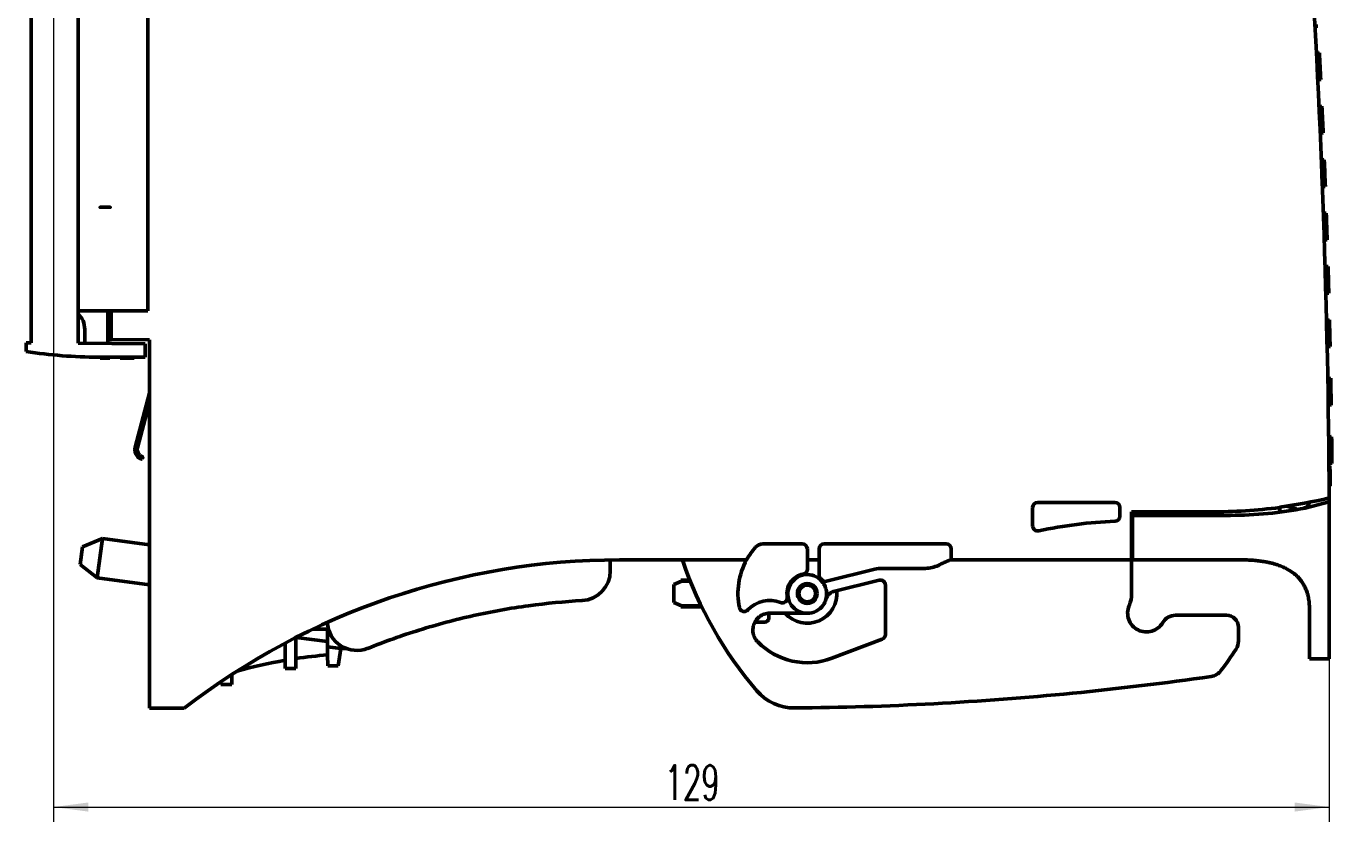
# Model space of a CAD drawing. Header units: millimetres. Extents: x 0 to 594, y 0 to 420.
# Drawn here: x 364.4 to 496.5, y 213.3 to 293.8 of the extents above; entities that cross this region are included whole.
import ezdxf

# ---------------------------------------------------------------- set-up
doc = ezdxf.new("R2010")
doc.units = ezdxf.units.MM
for name, color, linetype in [('1', 7, 'Continuous'), ('106', 7, 'Continuous'), ('66', 7, 'Continuous')]:
    doc.layers.add(name, color=color, linetype=linetype)
doc.styles.add('latin_extended', font='simplex.shx')
doc.dimstyles.get("Standard").update_dxf_attribs({"dimtxt": 0.18, "dimasz": 0.18, "dimexe": 0.18, "dimexo": 0.0625, "dimgap": 0.09, "dimtad": 0, "dimtih": 1, "dimtoh": 1, "dimdec": 4, "dimzin": 0, "dimdsep": 46, "dimtxsty": 'Standard', "dimcen": 0.09, "dimadec": 0, "dimazin": 0, "dimtfac": 1, "dimtdec": 4, "dimtofl": 0, "dimtmove": 0, "dimatfit": 3, "dimfxl": 1, "dimtolj": 1, "dimtzin": 0, "dimarcsym": 0})

# ---------------------------------------------------------------- blocks, each defined once
blk = doc.blocks.new('_U2')
at = {"layer": '106', "color": 7, "lineweight": 13}
for p, q in [((367.225957, 347.575786), (367.225957, 213.333787)), ((496.213164, 229.83418), (496.213164, 213.333787)), ((367.225957, 214.833787), (496.213164, 214.833787))]:
    blk.add_line(p, q, dxfattribs=at)
at = {"layer": '106', "color": 7, "lineweight": 25}
for points in [[(367.225957, 214.833787), (370.725955, 215.29457), (370.725959, 214.373003)], [(496.213164, 214.833787), (492.713166, 214.373003), (492.713162, 215.29457)]]:
    blk.add_solid(points, dxfattribs=at)
at = {"layer": '106', "color": 7, "linetype": 'Continuous', "lineweight": 18, "insert": (429.02585, 215.562339), "char_height": 3.5, "attachment_point": 7, "line_spacing_factor": 0.963855, "style": 'latin_extended'}
blk.add_mtext('\\W0.6152;129', dxfattribs=at)

msp = doc.modelspace()

# ---------------------------------------------------------------- linework, layer by layer
at = {"layer": '1', "color": 7, "linetype": 'Continuous', "lineweight": 50}
for p, q in [((364.94, 261.77), (364.94, 301.53)), ((369.69, 299.09), (369.69, 261.73)), ((376.74, 294.96), (376.74, 265.01)), ((494.77, 293.78), (495.07, 293.8)), ((495.21, 291.1), (494.91, 291.08)), ((495.03, 290.8), (494.93, 290.79)), ((495.04, 290.54), (494.94, 290.53)), ((495.04, 290.47), (494.94, 290.47)), ((495.11, 289.04), (495.01, 289.04)), ((495.13, 288.79), (495.03, 288.78)), ((495.05, 288.38), (495.35, 288.4)), ((495.47, 285.7), (495.17, 285.68)), ((495.29, 285.37), (495.19, 285.36)), ((495.3, 285.12), (495.2, 285.11)), ((495.3, 285.06), (495.2, 285.05)), ((495.33, 284.45), (495.23, 284.45)), ((495.34, 284.32), (495.24, 284.31)), ((495.37, 283.65), (495.27, 283.64)), ((495.37, 283.59), (495.27, 283.59)), ((495.28, 283.33), (495.38, 283.34)), ((495.29, 282.98), (495.59, 283)), ((495.71, 280.3), (495.41, 280.28)), ((495.52, 279.91), (495.42, 279.91)), ((495.57, 278.65), (495.47, 278.64)), ((495.58, 278.44), (495.48, 278.44)), ((495.6, 277.91), (495.5, 277.91)), ((495.51, 277.58), (495.81, 277.59)), ((495.91, 274.89), (495.61, 274.88)), ((495.73, 274.47), (495.63, 274.46)), ((495.76, 273.37), (495.66, 273.36)), ((495.78, 272.77), (495.68, 272.76)), ((495.78, 272.71), (495.69, 272.71)), ((495.69, 272.45), (495.79, 272.45)), ((495.7, 272.18), (496, 272.19)), ((496.09, 269.49), (495.79, 269.48)), ((495.9, 269.03), (495.8, 269.03)), ((495.86, 266.99), (495.96, 267)), ((495.86, 266.78), (496.16, 266.79)), ((376.74, 265.01), (369.69, 265.01)), ((372.69, 265.01), (372.69, 261.71)), ((373.03, 262.11), (373.03, 265.01)), ((496.23, 264.09), (495.93, 264.08)), ((370.37, 261.73), (370.37, 263.13)), ((496.04, 263.57), (495.94, 263.56)), ((496.05, 263.43), (495.95, 263.42)), ((496.05, 263.39), (495.95, 263.38)), ((364.44, 261.76), (364.94, 261.77)), ((364.44, 260.91), (364.44, 261.76)), ((369.69, 261.73), (376.49, 261.67)), ((372.69, 262.11), (373.03, 262.11)), ((376.93, 262.07), (373.03, 262.11)), ((376.49, 261.67), (376.49, 260.33)), ((376.93, 224.83), (376.93, 262.07)), ((496.09, 261.6), (495.99, 261.59)), ((496.09, 261.56), (495.99, 261.55)), ((376.49, 260.33), (371.74, 260.33)), ((371.92, 260.33), (371.92, 260.22)), ((372.57, 260.22), (372.57, 260.23)), ((372.91, 260.23), (372.91, 260.33)), ((372.95, 260.22), (372.95, 260.33)), ((373.96, 260.23), (373.96, 260.33)), ((374.03, 260.23), (373.96, 260.23)), ((374.03, 260.23), (374.03, 260.33)), ((374.29, 260.23), (374.03, 260.23)), ((374.29, 260.23), (374.29, 260.33)), ((374.43, 260.23), (374.29, 260.23)), ((374.59, 260.23), (374.43, 260.23)), ((375.29, 260.23), (374.59, 260.23)), ((375.36, 260.23), (375.29, 260.23)), ((375.36, 260.23), (375.36, 260.33)), ((495.99, 261.38), (496.29, 261.39)), ((496.36, 258.19), (496.06, 258.18)), ((496.17, 257.61), (496.07, 257.6)), ((496.17, 257.61), (496.07, 257.6)), ((496.17, 257.61), (496.17, 257.61)), ((496.17, 257.61), (496.17, 257.61)), ((375.46, 251.23), (376.93, 256.71)), ((496.18, 256.73), (496.18, 256.73)), ((496.18, 256.73), (496.18, 256.73)), ((496.18, 256.59), (496.19, 256.59)), ((376.93, 255.74), (375.7, 251.17)), ((496.2, 255.6), (496.1, 255.6)), ((496.1, 255.48), (496.4, 255.49)), ((496.45, 252.29), (496.15, 252.28)), ((376.23, 250.25), (376.17, 250.01)), ((496.18, 249.58), (496.48, 249.59)), ((496.28, 249.32), (496.18, 249.31)), ((496.35, 248.75), (496.29, 248.74)), ((496.3, 247.32), (496.2, 247.31)), ((496.2, 247.3), (496.35, 247.31)), ((496.3, 247.31), (496.35, 247.31)), ((474.53, 245.64), (466.73, 245.64)), ((496.2, 245.68), (493.77, 245.07)), ((494.18, 245.6), (494.18, 245.66)), ((466.22, 245.13), (466.22, 243.27)), ((475.04, 244.24), (475.04, 245.13)), ((476.23, 244.68), (476.23, 239.83)), ((476.23, 244.68), (484.23, 244.68)), ((476.31, 244.33), (486.21, 244.33)), ((476.31, 239.83), (476.31, 244.33)), ((491.21, 245.17), (491.21, 245.13)), ((491.21, 245.13), (491.21, 244.65)), ((372.17, 241.98), (370.14, 241.13)), ((372.17, 241.98), (371.64, 238.01)), ((376.93, 241.35), (372.17, 241.98)), ((476.31, 242.58), (476.23, 242.58)), ((370.14, 241.13), (369.9, 239.35)), ((442.93, 241.44), (438.95, 241.44)), ((443.44, 239.83), (443.44, 240.93)), ((444.62, 240.93), (444.62, 239.83)), ((457.48, 241.44), (445.13, 241.44)), ((457.99, 239.88), (457.99, 240.93)), ((369.9, 239.35), (371.64, 238.01)), ((423.51, 239.83), (423.51, 238.71)), ((437.3, 239.83), (424.43, 239.83)), ((444.62, 239.83), (443.44, 239.83)), ((443.44, 239.83), (443.44, 238.89)), ((444.62, 238.29), (444.62, 239.83)), ((476.23, 239.83), (457.88, 239.83)), ((476.23, 236.37), (476.23, 239.83)), ((487.21, 239.83), (476.31, 239.83)), ((371.64, 238.01), (376.93, 237.32)), ((431.56, 237.78), (430.63, 237.78)), ((430.63, 237.78), (430.63, 237.65)), ((431.61, 237.67), (430.63, 237.65)), ((450.26, 238.88), (445.38, 237.67)), ((446.08, 236.62), (450.7, 237.77)), ((455.37, 238.97), (450.99, 238.97)), ((430.63, 237.65), (429.93, 237.34)), ((429.93, 237.34), (429.93, 235.53)), ((451.33, 237.28), (451.33, 232.28)), ((429.93, 235.53), (430.63, 235.21)), ((430.63, 235.21), (432.71, 235.18)), ((430.63, 235.21), (430.63, 235.08)), ((430.63, 235.08), (432.76, 235.08)), ((439.53, 233.93), (439.53, 234.42)), ((439.63, 234.43), (443.43, 234.43)), ((485.83, 234.23), (480.67, 234.23)), ((494.21, 229.83), (494.21, 234.83)), ((393.45, 232.83), (394.92, 232.83)), ((394.92, 231.05), (394.92, 232.83)), ((438.15, 233.53), (439.13, 233.53)), ((487.03, 231.63), (487.03, 233.03)), ((390.63, 231.41), (390.63, 228.83)), ((391.73, 228.83), (391.73, 231.98)), ((391.74, 231.99), (394.92, 231.57)), ((451, 231.82), (445.9, 229.89)), ((394.92, 231.05), (394.92, 230.22)), ((394.92, 231.05), (396.25, 230.87)), ((394.92, 230.22), (394.95, 229.1)), ((396.25, 230.87), (396.01, 229.1)), ((396.25, 230.87), (396.79, 230.87)), ((496.21, 229.83), (494.21, 229.83)), ((390.63, 228.83), (391.73, 228.83)), ((394.95, 229.1), (396.01, 229.1)), ((384.13, 227.51), (384.13, 227.23)), ((384.13, 227.23), (385.23, 227.23)), ((385.23, 227.23), (385.23, 228.23)), ((380.43, 224.83), (376.93, 224.83))]:
    msp.add_line(p, q, dxfattribs=at)
at = {"layer": '1', "color": 7, "linetype": 'Continuous', "lineweight": 25}
for p, q in [((374.43, 260.23), (374.43, 260.33)), ((374.59, 260.23), (374.59, 260.33)), ((375.29, 260.23), (375.29, 260.33))]:
    msp.add_line(p, q, dxfattribs=at)
at = {"layer": '1', "color": 7, "linetype": 'Continuous', "lineweight": 50}
for radius in [1, 0.844]:
    msp.add_circle((443.43, 236.43), radius, dxfattribs=at)
for centre, radius, start, end in [((-503.77, 239.83), 1000, 0.35881, 6.87367), ((-503.77, 239.83), 1000.3, 2.78278, 2.93772), ((-503.77, 239.84), 1000.1, 2.80534, 2.81996), ((-503.77, 239.83), 1000.3, 2.47306, 2.62795), ((-503.77, 239.83), 1000.3, 2.16342, 2.31826), ((-503.78, 239.85), 1000, 2.21165, 2.22341), ((-503.77, 239.84), 1000.1, 2.21212, 2.22388), ((-503.78, 239.85), 1000, 2.18128, 2.21165), ((-503.77, 239.84), 1000.1, 2.18175, 2.21212), ((-503.77, 239.83), 1000.3, 1.85383, 2.00864), ((-503.77, 239.84), 1000.1, 1.92125, 1.9842), ((-503.77, 239.83), 1000.3, 1.5443, 1.69907), ((368.17, 263.13), 2.2, 0, 46.1175), ((-503.77, 239.83), 1000.3, 1.23482, 1.38956), ((-503.77, 239.84), 1000.1, 1.35144, 1.35955), ((-503.77, 239.84), 1000.1, 1.34921, 1.35144), ((371.74, 306.82), 46.49, 260.9659, 270), ((-503.77, 239.84), 1000.1, 0.90321, 1.0179), ((-503.77, 239.83), 1000.3, 0.89672, 1.05144), ((-503.77, 239.83), 1000.3, 0.55864, 0.71335), ((376.43, 250.98), 1, 165, 220.4669), ((376.43, 250.98), 0.75, 165, 220.4669), ((-503.77, 239.84), 1000.1, 0.42853, 0.54312), ((466.73, 245.13), 0.51, 90, 180), ((474.53, 245.13), 0.51, 0, 90), ((484.73, 294.14), 49.4, 277.5446, 283.4391), ((493.5, 245.73), 0.7, 280.9324, 348.9192), ((484.23, 299.53), 54.85, 270, 277.3172), ((486.21, 283.43), 39.1, 270, 281.1439), ((486.21, 224.74), 21.3, 71.4133, 74.527), ((466.73, 243.27), 0.51, 180, 282.1055), ((476.23, 198.97), 44.79, 92.1507, 102.1055), ((474.53, 244.24), 0.51, 272.1507, 0), ((443.43, 236.43), 7.01, 138.1897, 150.9866), ((438.95, 240.43), 1.01, 90, 138.1897), ((442.93, 240.93), 0.51, 0, 90), ((445.13, 240.93), 0.51, 90, 180), ((457.48, 240.93), 0.51, 0, 90), ((424.43, 167.8), 72.03, 90, 127.6494), ((468.73, 252.58), 40, 198.5873, 220.5164), ((443.43, 236.43), 7.01, 150.9866, 191.7454), ((455.37, 241.98), 3.01, 270, 295.8694), ((476.23, 198.97), 44.79, 114.1805, 115.8694), ((476.23, 198.97), 44.79, 114.0241, 114.1805), ((420.51, 238.71), 3, 273.1574, 0), ((443.37, 236.43), 1.99, 100.1369, 190.1371), ((442.93, 238.89), 0.51, 280.1369, 0), ((445.13, 238.29), 0.51, 180, 227.5767), ((443.43, 236.43), 2.01, 43.3335, 47.5767), ((445.26, 238.16), 0.51, 223.3335, 284), ((450.99, 235.98), 2.99, 90, 104), ((450.83, 237.28), 0.5, 360, 104), ((443.43, 236.43), 3, 221.8139, 5.0733), ((439.63, 232.73), 2.99, 68.6582, 137.2269), ((440.9, 235.99), 0.51, 248.6582, 10.1371), ((443.43, 236.43), 2, 216.2097, 323.7903), ((443.43, 236.43), 2, 339.9808, 344.7586), ((437.06, 235.11), 0.51, 191.7454, 317.2269), ((439.13, 233.93), 0.4, 270, 0), ((485.83, 233.03), 1.2, 0, 90), ((397.89, 233.67), 3, 183.1869, 291.9465), ((443.43, 236.43), 7, 224.2758, 290.723), ((450.83, 232.28), 0.5, 290.723, 0), ((485.53, 231.63), 1.5, 327.0306, 0), ((398.93, 181.38), 49, 94.6906, 98.4496), ((453.23, 252.58), 40, 323.2108, 327.0306), ((398.93, 181.38), 49, 99.7522, 105.5687), ((484.06, 229.53), 1.5, 278.1849, 323.2108), ((442.12, 229.85), 5, 220.5164, 270.4976)]:
    msp.add_arc(centre, radius, start, end, dxfattribs=at)
msp.add_ellipse((-495.53, 240.17), major_axis=(39.32, -995.19), ratio=0.995866, start_param=1.570123, end_param=1.571393, dxfattribs=at)
for points, knots in [([(495.03, 290.8), (495.03, 290.8), (495.03, 290.8), (495.03, 290.79), (495.03, 290.79), (495.03, 290.79), (495.03, 290.78), (495.03, 290.77), (495.03, 290.76), (495.03, 290.75), (495.03, 290.75), (495.03, 290.74), (495.03, 290.74), (495.03, 290.72), (495.03, 290.7), (495.03, 290.67), (495.03, 290.66), (495.03, 290.64), (495.03, 290.63), (495.04, 290.59), (495.04, 290.57), (495.04, 290.54)], [0, 0, 0, 0, 0.055213, 0.055213, 0.141103, 0.141103, 0.312882, 0.312882, 0.398772, 0.398772, 0.441717, 0.441717, 0.484662, 0.484662, 0.656441, 0.656441, 0.742331, 0.742331, 0.828221, 0.828221, 1, 1, 1, 1]), ([(495.04, 290.47), (495.04, 290.49), (495.04, 290.5), (495.04, 290.51), (495.04, 290.52), (495.04, 290.53), (495.04, 290.53), (495.04, 290.54)], [0, 0, 0, 0, 0.5, 0.5, 0.75, 0.75, 1, 1, 1, 1]), ([(495.04, 290.44), (495.04, 290.43), (495.05, 290.43), (495.05, 290.41), (495.05, 290.4), (495.05, 290.37), (495.05, 290.36), (495.05, 290.33), (495.05, 290.32), (495.05, 290.29), (495.05, 290.28), (495.05, 290.25), (495.05, 290.24), (495.06, 290.2), (495.06, 290.18), (495.06, 290.14), (495.06, 290.13), (495.06, 290.1), (495.06, 290.09), (495.06, 290.05), (495.06, 290.03), (495.07, 289.99), (495.07, 289.96), (495.07, 289.92), (495.07, 289.9), (495.07, 289.83), (495.08, 289.79), (495.08, 289.67), (495.09, 289.59), (495.09, 289.47), (495.09, 289.43), (495.1, 289.35), (495.1, 289.31), (495.1, 289.24), (495.11, 289.2), (495.11, 289.12), (495.11, 289.08), (495.11, 289.04)], [0, 0, 0, 0, 0.009125, 0.009125, 0.032169, 0.032169, 0.055212, 0.055212, 0.078256, 0.078256, 0.1013, 0.1013, 0.124343, 0.124343, 0.17043, 0.17043, 0.193474, 0.193474, 0.216518, 0.216518, 0.262605, 0.262605, 0.308692, 0.308692, 0.354779, 0.354779, 0.446954, 0.446954, 0.631302, 0.631302, 0.723477, 0.723477, 0.815651, 0.815651, 0.907826, 0.907826, 1, 1, 1, 1]), ([(495.3, 285.12), (495.3, 285.14), (495.3, 285.17), (495.3, 285.2), (495.29, 285.23), (495.29, 285.23), (495.29, 285.25), (495.29, 285.26), (495.29, 285.27), (495.29, 285.29), (495.29, 285.3), (495.29, 285.31), (495.29, 285.32), (495.29, 285.32), (495.29, 285.33), (495.29, 285.34), (495.29, 285.35), (495.29, 285.35), (495.29, 285.36), (495.29, 285.36), (495.29, 285.36), (495.29, 285.37), (495.29, 285.37), (495.29, 285.37)], [0, 0, 0, 0, 0.112629, 0.225259, 0.225259, 0.281573, 0.281573, 0.337888, 0.337888, 0.450517, 0.450517, 0.506832, 0.506832, 0.563146, 0.563146, 0.675776, 0.675776, 0.73209, 0.73209, 0.788405, 0.788405, 0.901034, 1, 1, 1, 1]), ([(495.33, 284.45), (495.33, 284.46), (495.33, 284.47), (495.33, 284.49), (495.33, 284.5), (495.33, 284.52), (495.33, 284.53), (495.33, 284.55), (495.33, 284.56), (495.32, 284.57), (495.32, 284.58), (495.32, 284.59), (495.32, 284.59), (495.32, 284.61), (495.32, 284.63), (495.32, 284.65), (495.32, 284.65), (495.32, 284.67), (495.32, 284.68), (495.32, 284.7), (495.32, 284.71), (495.32, 284.75), (495.32, 284.76), (495.31, 284.8), (495.31, 284.81), (495.31, 284.86), (495.31, 284.9), (495.31, 284.94), (495.31, 284.96), (495.31, 284.98), (495.31, 284.99), (495.3, 285.01), (495.3, 285.02), (495.3, 285.04), (495.3, 285.05), (495.3, 285.08), (495.3, 285.1), (495.3, 285.12), (495.3, 285.14), (495.3, 285.15), (495.3, 285.16), (495.3, 285.17), (495.3, 285.17), (495.3, 285.19), (495.3, 285.2), (495.3, 285.21), (495.3, 285.21), (495.3, 285.22), (495.29, 285.22), (495.29, 285.23), (495.29, 285.23), (495.29, 285.23), (495.29, 285.23), (495.29, 285.23), (495.29, 285.23), (495.3, 285.22), (495.3, 285.22), (495.3, 285.21), (495.3, 285.21), (495.3, 285.2), (495.3, 285.2), (495.3, 285.19), (495.3, 285.19), (495.3, 285.18), (495.3, 285.17), (495.3, 285.16), (495.3, 285.15), (495.3, 285.12), (495.3, 285.11), (495.3, 285.09), (495.3, 285.07), (495.3, 285.06)], [0, 0, 0, 0, 0.062581, 0.062581, 0.125163, 0.125163, 0.156454, 0.156454, 0.187744, 0.187744, 0.20339, 0.20339, 0.219035, 0.219035, 0.250326, 0.250326, 0.265971, 0.265971, 0.281617, 0.281617, 0.312907, 0.312907, 0.344198, 0.344198, 0.375489, 0.375489, 0.43807, 0.43807, 0.469361, 0.469361, 0.485006, 0.485006, 0.500652, 0.500652, 0.531942, 0.531942, 0.563233, 0.563233, 0.594524, 0.594524, 0.610169, 0.610169, 0.625815, 0.625815, 0.657105, 0.657105, 0.688396, 0.688396, 0.719687, 0.719687, 0.750978, 0.750978, 0.782268, 0.782268, 0.813559, 0.813559, 0.84485, 0.84485, 0.860495, 0.860495, 0.87614, 0.87614, 0.891786, 0.891786, 0.907431, 0.907431, 0.938722, 0.938722, 0.970013, 0.970013, 1, 1, 1, 1]), ([(495.3, 285.12), (495.3, 285.11), (495.3, 285.1), (495.3, 285.08), (495.3, 285.08), (495.3, 285.07), (495.3, 285.06), (495.3, 285.06)], [0, 0, 0, 0, 0.5, 0.5, 0.75, 0.75, 1, 1, 1, 1]), ([(495.33, 284.45), (495.33, 284.44), (495.33, 284.43), (495.33, 284.41), (495.33, 284.4), (495.33, 284.36), (495.33, 284.34), (495.34, 284.32)], [0, 0, 0, 0, 0.250449, 0.250449, 0.500899, 0.500899, 1, 1, 1, 1]), ([(495.37, 283.65), (495.36, 283.65), (495.36, 283.66), (495.36, 283.68), (495.36, 283.7), (495.36, 283.75), (495.36, 283.78), (495.36, 283.83), (495.36, 283.85), (495.35, 283.89), (495.35, 283.9), (495.35, 283.94), (495.35, 283.95), (495.35, 283.98), (495.35, 283.99), (495.35, 284.01), (495.35, 284.02), (495.35, 284.04), (495.35, 284.06), (495.35, 284.08), (495.35, 284.09), (495.35, 284.11), (495.34, 284.11), (495.34, 284.14), (495.34, 284.15), (495.34, 284.18), (495.34, 284.19), (495.34, 284.21), (495.34, 284.22), (495.34, 284.24), (495.34, 284.25), (495.34, 284.26), (495.34, 284.27), (495.34, 284.28), (495.34, 284.29), (495.34, 284.3), (495.34, 284.31), (495.34, 284.32)], [0, 0, 0, 0, 0.025229, 0.025229, 0.082569, 0.082569, 0.197248, 0.197248, 0.254587, 0.254587, 0.311927, 0.311927, 0.369266, 0.369266, 0.397936, 0.397936, 0.426606, 0.426606, 0.483945, 0.483945, 0.512615, 0.512615, 0.541284, 0.541284, 0.598624, 0.598624, 0.655963, 0.655963, 0.713303, 0.713303, 0.770642, 0.770642, 0.827982, 0.827982, 0.885321, 0.885321, 1, 1, 1, 1]), ([(495.37, 283.65), (495.37, 283.64), (495.37, 283.63), (495.37, 283.62), (495.37, 283.61), (495.37, 283.6), (495.37, 283.6), (495.37, 283.59)], [0, 0, 0, 0, 0.5, 0.5, 0.75, 0.75, 1, 1, 1, 1]), ([(495.38, 283.34), (495.38, 283.34), (495.38, 283.34), (495.38, 283.34), (495.38, 283.34), (495.38, 283.34), (495.38, 283.35), (495.38, 283.35), (495.38, 283.35), (495.38, 283.36), (495.38, 283.37), (495.38, 283.38), (495.38, 283.38), (495.38, 283.39), (495.38, 283.4), (495.38, 283.41), (495.38, 283.42), (495.37, 283.44), (495.37, 283.45), (495.37, 283.47), (495.37, 283.47), (495.37, 283.5), (495.37, 283.52), (495.37, 283.55), (495.37, 283.57), (495.37, 283.59)], [0, 0, 0, 0, 0.030555, 0.030555, 0.151736, 0.151736, 0.212326, 0.212326, 0.272916, 0.272916, 0.394097, 0.394097, 0.454687, 0.454687, 0.515278, 0.515278, 0.636458, 0.636458, 0.697048, 0.697048, 0.757639, 0.757639, 0.878819, 0.878819, 1, 1, 1, 1]), ([(495.76, 273.37), (495.76, 273.34), (495.77, 273.3), (495.77, 273.24), (495.77, 273.22), (495.77, 273.18), (495.77, 273.15), (495.77, 273.08), (495.77, 273.04), (495.78, 272.97), (495.78, 272.95), (495.78, 272.91), (495.78, 272.9), (495.78, 272.88), (495.78, 272.87), (495.78, 272.84), (495.78, 272.81), (495.78, 272.78), (495.78, 272.77), (495.78, 272.75), (495.78, 272.74), (495.78, 272.72), (495.79, 272.7), (495.79, 272.67), (495.79, 272.67), (495.79, 272.65), (495.79, 272.64), (495.79, 272.63), (495.79, 272.63), (495.79, 272.62), (495.79, 272.61), (495.79, 272.6), (495.79, 272.6), (495.79, 272.6), (495.79, 272.6), (495.79, 272.59), (495.79, 272.59), (495.79, 272.6), (495.79, 272.6), (495.79, 272.61), (495.79, 272.61), (495.79, 272.62), (495.79, 272.62), (495.79, 272.63), (495.79, 272.65), (495.79, 272.67), (495.79, 272.68), (495.79, 272.69), (495.78, 272.71), (495.78, 272.73), (495.78, 272.75), (495.78, 272.76), (495.78, 272.77)], [0, 0, 0, 0, 0.07806, 0.07806, 0.129315, 0.129315, 0.180569, 0.180569, 0.283078, 0.283078, 0.334332, 0.334332, 0.359959, 0.359959, 0.385587, 0.385587, 0.436841, 0.436841, 0.462468, 0.462468, 0.488095, 0.488095, 0.53935, 0.53935, 0.564977, 0.564977, 0.590604, 0.590604, 0.616231, 0.616231, 0.641859, 0.641859, 0.693113, 0.693113, 0.71874, 0.71874, 0.744367, 0.744367, 0.795622, 0.795622, 0.821249, 0.821249, 0.846876, 0.846876, 0.89813, 0.89813, 0.923758, 0.923758, 0.949385, 0.975012, 0.975012, 1, 1, 1, 1]), ([(495.78, 272.71), (495.78, 272.72), (495.78, 272.73), (495.78, 272.75), (495.78, 272.75), (495.78, 272.76), (495.78, 272.76), (495.78, 272.77)], [0, 0, 0, 0, 0.5, 0.5, 0.75, 0.75, 1, 1, 1, 1]), ([(495.78, 272.71), (495.79, 272.68), (495.79, 272.66), (495.79, 272.62), (495.79, 272.61), (495.79, 272.59), (495.79, 272.58), (495.79, 272.56), (495.79, 272.55), (495.79, 272.53), (495.79, 272.52), (495.79, 272.51), (495.79, 272.5), (495.79, 272.49), (495.79, 272.49), (495.79, 272.48), (495.79, 272.47), (495.79, 272.47), (495.79, 272.46), (495.79, 272.46), (495.79, 272.46), (495.79, 272.46), (495.79, 272.46), (495.79, 272.45), (495.79, 272.45), (495.79, 272.45), (495.79, 272.45), (495.79, 272.45)], [0, 0, 0, 0, 0.158003, 0.158003, 0.237004, 0.237004, 0.316006, 0.316006, 0.395007, 0.395007, 0.474009, 0.474009, 0.55301, 0.55301, 0.632012, 0.632012, 0.711013, 0.711013, 0.790015, 0.790015, 0.869016, 0.869016, 0.908517, 0.908517, 0.948018, 0.948018, 1, 1, 1, 1]), ([(495.9, 269.03), (495.9, 269.03), (495.9, 269.03), (495.9, 269.03), (495.9, 269.03), (495.9, 269.02), (495.9, 269.02), (495.9, 269.01), (495.9, 269), (495.9, 268.98), (495.9, 268.97), (495.9, 268.96), (495.9, 268.95), (495.9, 268.92), (495.9, 268.9), (495.9, 268.87), (495.9, 268.86), (495.9, 268.83), (495.91, 268.82), (495.91, 268.78), (495.91, 268.76), (495.91, 268.7), (495.91, 268.68), (495.91, 268.62), (495.91, 268.59), (495.91, 268.53), (495.91, 268.51), (495.92, 268.42), (495.92, 268.36), (495.92, 268.25), (495.92, 268.19), (495.93, 268.02), (495.93, 267.9), (495.94, 267.76), (495.94, 267.73), (495.94, 267.67), (495.94, 267.65), (495.94, 267.56), (495.94, 267.5), (495.94, 267.43), (495.94, 267.42), (495.95, 267.39), (495.95, 267.38), (495.95, 267.34), (495.95, 267.31), (495.95, 267.27), (495.95, 267.26), (495.95, 267.23), (495.95, 267.22), (495.95, 267.18), (495.95, 267.16), (495.95, 267.13), (495.95, 267.12), (495.95, 267.1), (495.95, 267.09), (495.95, 267.07), (495.95, 267.05), (495.96, 267.04), (495.96, 267.03), (495.96, 267.02), (495.96, 267.02), (495.96, 267.01), (495.96, 267), (495.96, 267), (495.96, 267), (495.96, 267), (495.96, 267), (495.96, 267)], [0, 0, 0, 0, 0.019495, 0.019495, 0.036071, 0.036071, 0.052647, 0.052647, 0.085798, 0.085798, 0.102374, 0.102374, 0.11895, 0.11895, 0.152102, 0.152102, 0.168678, 0.168678, 0.185254, 0.185254, 0.218406, 0.218406, 0.251558, 0.251558, 0.284709, 0.284709, 0.317861, 0.317861, 0.384165, 0.384165, 0.450469, 0.450469, 0.583076, 0.583076, 0.616228, 0.616228, 0.64938, 0.64938, 0.715683, 0.715683, 0.732259, 0.732259, 0.748835, 0.748835, 0.781987, 0.781987, 0.798563, 0.798563, 0.815139, 0.815139, 0.848291, 0.848291, 0.864867, 0.864867, 0.881443, 0.881443, 0.914595, 0.914595, 0.93117, 0.93117, 0.947746, 0.947746, 0.980898, 0.980898, 0.997474, 0.997474, 1, 1, 1, 1]), ([(495.92, 268.29), (495.92, 268.29), (495.92, 268.29), (495.92, 268.29), (495.92, 268.28), (495.92, 268.27), (495.92, 268.27), (495.92, 268.26), (495.92, 268.26), (495.92, 268.24), (495.92, 268.22), (495.92, 268.2), (495.92, 268.19), (495.92, 268.17), (495.92, 268.16), (495.92, 268.13), (495.93, 268.11), (495.93, 268.06), (495.93, 268.04), (495.93, 268.01)], [0, 0, 0, 0, 0.058384, 0.058384, 0.21532, 0.21532, 0.293788, 0.293788, 0.372256, 0.372256, 0.529192, 0.529192, 0.60766, 0.60766, 0.686128, 0.686128, 0.843064, 0.843064, 1, 1, 1, 1]), ([(496.09, 261.6), (496.09, 261.75), (496.08, 261.9), (496.08, 262.12), (496.08, 262.2), (496.07, 262.35), (496.07, 262.42), (496.07, 262.53), (496.07, 262.57), (496.07, 262.64), (496.06, 262.68), (496.06, 262.79), (496.06, 262.87), (496.06, 263.02), (496.05, 263.09), (496.05, 263.2), (496.05, 263.24), (496.05, 263.3), (496.05, 263.31), (496.05, 263.34), (496.05, 263.35), (496.05, 263.37), (496.05, 263.38), (496.05, 263.39)], [0, 0, 0, 0, 0.25, 0.25, 0.375, 0.375, 0.5, 0.5, 0.5625, 0.5625, 0.625, 0.625, 0.75, 0.75, 0.875, 0.875, 0.9375, 0.9375, 0.96875, 0.96875, 0.984375, 0.984375, 1, 1, 1, 1]), ([(496.09, 261.6), (496.09, 261.59), (496.09, 261.59), (496.09, 261.57), (496.09, 261.57), (496.09, 261.56), (496.09, 261.56), (496.09, 261.56)], [0, 0, 0, 0, 0.5, 0.5, 0.75, 0.75, 1, 1, 1, 1]), ([(372.91, 260.23), (372.87, 260.23), (372.81, 260.23), (372.6, 260.23), (372.48, 260.23), (372.22, 260.23), (372.12, 260.23), (371.97, 260.23), (371.92, 260.23), (371.92, 260.23)], [0, 0, 0, 0, 0.244313, 0.244313, 0.509472, 0.509472, 0.731672, 0.731672, 1, 1, 1, 1]), ([(376.17, 250.01), (376.16, 250.01), (376.13, 250.02), (376.08, 250.04), (376.02, 250.06), (375.96, 250.09), (375.89, 250.13), (375.83, 250.17), (375.77, 250.22), (375.72, 250.27), (375.68, 250.31), (375.67, 250.33)], [0, 0, 0, 0, 0.0625, 0.125, 0.25, 0.375, 0.5, 0.625, 0.75, 0.875, 1, 1, 1, 1]), ([(375.86, 250.49), (375.87, 250.48), (375.89, 250.45), (375.91, 250.43), (375.94, 250.4), (375.97, 250.38), (376, 250.36), (376.03, 250.34), (376.07, 250.31), (376.13, 250.29), (376.17, 250.27), (376.2, 250.26), (376.22, 250.26), (376.23, 250.25), (376.23, 250.25), (376.23, 250.25)], [0, 0, 0, 0, 0.125, 0.1875, 0.25, 0.375, 0.4375, 0.5, 0.625, 0.75, 0.875, 0.9375, 0.96875, 0.984375, 1, 1, 1, 1]), ([(496.3, 247.3), (496.3, 247.3), (496.3, 247.3), (496.3, 247.3), (496.3, 247.31), (496.3, 247.31), (496.3, 247.31), (496.3, 247.32)], [0, 0, 0, 0, 0.03899, 0.03899, 0.737652, 0.737652, 1, 1, 1, 1]), ([(496.2, 245.68), (496.2, 244.17), (496.22, 240.92), (496.21, 235.64), (496.21, 231.87), (496.21, 229.83)], [0, 0, 0, 0, 0.285532, 0.615204, 1, 1, 1, 1]), ([(444.82, 237.75), (444.96, 237.61), (445.07, 237.46), (445.26, 237.09), (445.33, 236.88), (445.37, 236.58), (445.38, 236.51), (445.38, 236.43)], [0, 0, 0, 0, 0.390088, 0.390088, 0.846458, 0.846458, 1, 1, 1, 1]), ([(445.38, 236.43), (445.39, 236.24), (445.37, 236.05), (445.26, 235.64), (445.16, 235.44), (445.04, 235.25)], [0, 0, 0, 0, 0.463629, 0.463629, 1, 1, 1, 1]), ([(446.08, 236.62), (445.97, 236.59), (445.86, 236.54), (445.68, 236.42), (445.59, 236.34), (445.46, 236.16), (445.4, 236.06), (445.36, 235.94), (445.36, 235.92), (445.36, 235.91)], [0, 0, 0, 0, 0.318125, 0.318125, 0.636244, 0.636244, 0.954455, 0.954455, 1, 1, 1, 1]), ([(420.68, 235.71), (418.87, 235.61), (415.17, 235.26), (409.66, 234.27), (404.23, 232.82), (400.71, 231.57), (399.01, 230.88)], [0, 0, 0, 0, 0.244152, 0.498495, 0.752867, 1, 1, 1, 1]), ([(441.81, 235.25), (441.7, 235.42), (441.61, 235.6), (441.53, 235.88), (441.51, 235.98), (441.49, 236.08)], [0, 0, 0, 0, 0.66472, 0.66472, 1, 1, 1, 1]), ([(439.63, 234.43), (439.44, 234.43), (439.25, 234.4), (438.89, 234.28), (438.72, 234.18), (438.42, 233.94), (438.29, 233.8), (438.09, 233.48), (438.02, 233.3), (437.93, 232.92), (437.92, 232.73), (437.96, 232.35), (438.02, 232.16), (438.18, 231.83), (438.29, 231.68), (438.41, 231.55)], [0, 0, 0, 0, 0.143625, 0.143625, 0.287247, 0.287247, 0.430934, 0.430934, 0.574808, 0.574808, 0.718944, 0.718944, 0.863331, 0.863331, 1, 1, 1, 1])]:
    msp.add_open_spline(points, degree=3, knots=knots, dxfattribs=at)
for points in [[(496.19, 246.09), (496.19, 245.96), (496.2, 245.82), (496.2, 245.68)], [(494.21, 234.83), (494.21, 234.95), (494.21, 235.17), (494.18, 235.48), (494.15, 235.76), (494.1, 236.03), (494.04, 236.28), (493.98, 236.52), (493.9, 236.74), (493.81, 236.95), (493.72, 237.15), (493.61, 237.34), (493.5, 237.52), (493.37, 237.7), (493.24, 237.87), (493.1, 238.03), (492.94, 238.19), (492.78, 238.34), (492.6, 238.49), (492.4, 238.63), (492.19, 238.77), (491.96, 238.9), (491.71, 239.03), (491.43, 239.15), (491.13, 239.27), (490.8, 239.38), (490.44, 239.48), (490.04, 239.58), (489.59, 239.66), (489.09, 239.73), (488.54, 239.79), (487.92, 239.82), (487.46, 239.83), (487.21, 239.83)], [(441.47, 236.43), (441.5, 237.32), (442.17, 238.13), (443.04, 238.31)], [(443.04, 238.31), (443.61, 238.42), (444.25, 238.27), (444.73, 237.85)], [(444.73, 237.85), (444.76, 237.82), (444.79, 237.79), (444.83, 237.75)], [(441.49, 236.1), (441.47, 236.21), (441.47, 236.32), (441.47, 236.43)], [(475.98, 235.19), (476.16, 235.61), (476.23, 236.02), (476.23, 236.37)], [(479.37, 233.48), (479.13, 233.07), (478.33, 232.43), (476.79, 232.57), (475.76, 233.72), (475.79, 234.75), (475.98, 235.19)], [(480.67, 234.23), (480.15, 234.23), (479.63, 233.94), (479.37, 233.48)], [(442.16, 224.85), (446.85, 224.89), (456.22, 225.18), (470.27, 226.24), (479.61, 227.37), (484.27, 228.04)]]:
    msp.add_open_spline(points, degree=3, dxfattribs=at)
at = {"layer": '66', "color": 7, "linetype": 'Continuous', "lineweight": 50}
for points, knots in [([(372.82, 275.49), (372.91, 275.49), (372.95, 275.49), (372.95, 275.49), (372.78, 275.49), (372.27, 275.49), (372.14, 275.49), (371.97, 275.49), (371.92, 275.49), (371.92, 275.49), (371.98, 275.49), (372.17, 275.49), (372.28, 275.49), (372.61, 275.49), (372.74, 275.49), (372.82, 275.49)], [0, 0, 0, 0, 0.124815, 0.124815, 0.371879, 0.371879, 0.499452, 0.499452, 0.627025, 0.627025, 0.768837, 0.768837, 0.877113, 0.877113, 1, 1, 1, 1]), ([(372.82, 275.49), (372.91, 275.49), (372.95, 275.49), (372.95, 275.49), (372.78, 275.49), (372.27, 275.49), (372.14, 275.49), (371.97, 275.49), (371.92, 275.49), (371.92, 275.49), (371.98, 275.49), (372.17, 275.49), (372.28, 275.49), (372.61, 275.49), (372.74, 275.49), (372.82, 275.49)], [0, 0, 0, 0, 0.124815, 0.124815, 0.371879, 0.371879, 0.499452, 0.499452, 0.627025, 0.627025, 0.768837, 0.768837, 0.877113, 0.877113, 1, 1, 1, 1]), ([(372.08, 275.49), (372.05, 275.49), (372.02, 275.49), (371.99, 275.49), (371.94, 275.49), (371.92, 275.49), (371.92, 275.49), (371.95, 275.49), (372, 275.49), (372.07, 275.49), (372.16, 275.49), (372.36, 275.49), (372.44, 275.49), (372.55, 275.49), (372.57, 275.49), (372.57, 275.49), (372.57, 275.49), (372.55, 275.49), (372.65, 275.49), (372.75, 275.49), (372.84, 275.49), (372.84, 275.49), (372.84, 275.49), (372.84, 275.49), (372.87, 275.49), (372.91, 275.49), (372.94, 275.49), (372.94, 275.49), (372.94, 275.49), (372.94, 275.49), (372.77, 275.49), (372.6, 275.49), (372.43, 275.49), (372.46, 275.49), (372.48, 275.49), (372.48, 275.49), (372.46, 275.49), (372.38, 275.49), (372.33, 275.49), (372.2, 275.49), (372.14, 275.49), (372.09, 275.49), (372.04, 275.49), (372.02, 275.49), (372.02, 275.49), (372.04, 275.49), (372.08, 275.49)], [0, 0, 0, 0, 0.020196, 0.020196, 0.020196, 0.073566, 0.073566, 0.134214, 0.134214, 0.134214, 0.195453, 0.195453, 0.251514, 0.251514, 0.303335, 0.303335, 0.329668, 0.329668, 0.329668, 0.389918, 0.389918, 0.389918, 0.477765, 0.477765, 0.477765, 0.497395, 0.497395, 0.497395, 0.608635, 0.608635, 0.608635, 0.713812, 0.713812, 0.713812, 0.768046, 0.768046, 0.819122, 0.819122, 0.864375, 0.864375, 0.916877, 0.916877, 0.916877, 0.960794, 0.960794, 1, 1, 1, 1]), ([(372.02, 275.49), (371.99, 275.49), (371.96, 275.49), (371.93, 275.49), (371.92, 275.49), (371.92, 275.49), (371.92, 275.49), (371.94, 275.49), (372, 275.49), (372.07, 275.49), (372.27, 275.49), (372.4, 275.49), (372.7, 275.49), (372.82, 275.49), (372.93, 275.49), (372.95, 275.49), (372.95, 275.49), (372.92, 275.49), (372.8, 275.49), (372.72, 275.49), (372.5, 275.49), (372.41, 275.49), (372.32, 275.49), (372.31, 275.49), (372.31, 275.49), (372.34, 275.49), (372.42, 275.49), (372.32, 275.49), (372.23, 275.49), (372.07, 275.49), (372.02, 275.49), (372.02, 275.49), (372.02, 275.49), (372.02, 275.49)], [0, 0, 0, 0, 0.010188, 0.010188, 0.010188, 0.017208, 0.017208, 0.074632, 0.074632, 0.154044, 0.154044, 0.239952, 0.239952, 0.340578, 0.340578, 0.405729, 0.405729, 0.481946, 0.481946, 0.558492, 0.558492, 0.652891, 0.652891, 0.709724, 0.709724, 0.800802, 0.800802, 0.800802, 0.87479, 0.87479, 0.986381, 0.986381, 1, 1, 1, 1]), ([(372.82, 275.49), (372.91, 275.49), (372.95, 275.49), (372.95, 275.49), (372.78, 275.49), (372.27, 275.49), (372.14, 275.49), (371.97, 275.49), (371.92, 275.49), (371.92, 275.49), (371.98, 275.49), (372.17, 275.49), (372.28, 275.49), (372.61, 275.49), (372.74, 275.49), (372.82, 275.49)], [0, 0, 0, 0, 0.124815, 0.124815, 0.371879, 0.371879, 0.499452, 0.499452, 0.627025, 0.627025, 0.768837, 0.768837, 0.877113, 0.877113, 1, 1, 1, 1]), ([(372.86, 275.49), (372.89, 275.49), (372.92, 275.49), (372.95, 275.49), (372.95, 275.49), (372.95, 275.49), (372.95, 275.49), (372.94, 275.49), (372.91, 275.49), (372.87, 275.49), (372.81, 275.49), (372.6, 275.49), (372.48, 275.49), (372.22, 275.49), (372.12, 275.49), (371.97, 275.49), (371.92, 275.49), (371.92, 275.49), (371.95, 275.49), (372.08, 275.49), (372.16, 275.49), (372.38, 275.49), (372.47, 275.49), (372.55, 275.49), (372.57, 275.49), (372.57, 275.49), (372.53, 275.49), (372.45, 275.49), (372.56, 275.49), (372.64, 275.49), (372.81, 275.49), (372.86, 275.49), (372.86, 275.49), (372.86, 275.49), (372.86, 275.49)], [0, 0, 0, 0, 0.010991, 0.010991, 0.010991, 0.018587, 0.018587, 0.105127, 0.105127, 0.105127, 0.18587, 0.18587, 0.273503, 0.273503, 0.346938, 0.346938, 0.435628, 0.435628, 0.506463, 0.506463, 0.57745, 0.57745, 0.665184, 0.665184, 0.717801, 0.717801, 0.802348, 0.802348, 0.802348, 0.876554, 0.876554, 0.987962, 0.987962, 1, 1, 1, 1]), ([(372.82, 275.49), (372.91, 275.49), (372.95, 275.49), (372.95, 275.49), (372.78, 275.49), (372.27, 275.49), (372.14, 275.49), (371.97, 275.49), (371.92, 275.49), (371.92, 275.49), (371.98, 275.49), (372.17, 275.49), (372.28, 275.49), (372.61, 275.49), (372.74, 275.49), (372.82, 275.49)], [0, 0, 0, 0, 0.124815, 0.124815, 0.371879, 0.371879, 0.499452, 0.499452, 0.627025, 0.627025, 0.768837, 0.768837, 0.877113, 0.877113, 1, 1, 1, 1]), ([(372.82, 275.49), (372.91, 275.49), (372.95, 275.49), (372.95, 275.49), (372.78, 275.49), (372.27, 275.49), (372.14, 275.49), (371.97, 275.49), (371.92, 275.49), (371.92, 275.49), (371.98, 275.49), (372.17, 275.49), (372.28, 275.49), (372.61, 275.49), (372.74, 275.49), (372.82, 275.49)], [0, 0, 0, 0, 0.124815, 0.124815, 0.371879, 0.371879, 0.499452, 0.499452, 0.627025, 0.627025, 0.768837, 0.768837, 0.877113, 0.877113, 1, 1, 1, 1]), ([(372.82, 275.49), (372.91, 275.49), (372.95, 275.49), (372.95, 275.49), (372.78, 275.49), (372.27, 275.49), (372.14, 275.49), (371.97, 275.49), (371.92, 275.49), (371.92, 275.49), (371.98, 275.49), (372.17, 275.49), (372.28, 275.49), (372.61, 275.49), (372.74, 275.49), (372.82, 275.49)], [0, 0, 0, 0, 0.124815, 0.124815, 0.371879, 0.371879, 0.499452, 0.499452, 0.627025, 0.627025, 0.768837, 0.768837, 0.877113, 0.877113, 1, 1, 1, 1]), ([(372.07, 275.49), (372.04, 275.49), (372, 275.49), (371.97, 275.49), (371.94, 275.49), (371.92, 275.49), (371.92, 275.49), (371.95, 275.49), (372.05, 275.49), (372.12, 275.49), (372.29, 275.49), (372.35, 275.49), (372.42, 275.49), (372.44, 275.49), (372.45, 275.49), (372.47, 275.49), (372.49, 275.49), (372.54, 275.49), (372.57, 275.49), (372.63, 275.49), (372.66, 275.49), (372.75, 275.49), (372.79, 275.49), (372.84, 275.49), (372.86, 275.49), (372.86, 275.49), (372.84, 275.49), (372.8, 275.49), (372.84, 275.49), (372.87, 275.49), (372.91, 275.49), (372.94, 275.49), (372.95, 275.49), (372.95, 275.49), (372.94, 275.49), (372.91, 275.49), (372.88, 275.49), (372.8, 275.49), (372.75, 275.49), (372.61, 275.49), (372.55, 275.49), (372.51, 275.49), (372.49, 275.49), (372.48, 275.49), (372.45, 275.49), (372.43, 275.49), (372.37, 275.49), (372.34, 275.49), (372.28, 275.49), (372.25, 275.49), (372.14, 275.49), (372.1, 275.49), (372.04, 275.49), (372.02, 275.49), (372.02, 275.49), (372.04, 275.49), (372.07, 275.49)], [0, 0, 0, 0, 0.016409, 0.016409, 0.016409, 0.058225, 0.058225, 0.111721, 0.111721, 0.167922, 0.167922, 0.218101, 0.218101, 0.238646, 0.238646, 0.238646, 0.267196, 0.267196, 0.3048, 0.3048, 0.342404, 0.342404, 0.386356, 0.386356, 0.429009, 0.429009, 0.484244, 0.484244, 0.484244, 0.508937, 0.508937, 0.508937, 0.565074, 0.565074, 0.607508, 0.607508, 0.654788, 0.654788, 0.718615, 0.718615, 0.789618, 0.789618, 0.789618, 0.810403, 0.810403, 0.831095, 0.831095, 0.860135, 0.860135, 0.891325, 0.891325, 0.924863, 0.924863, 0.960516, 0.960516, 1, 1, 1, 1]), ([(371.94, 275.49), (371.94, 275.49), (371.94, 275.49), (371.94, 275.49), (372.24, 275.49), (372.54, 275.49), (372.84, 275.49), (372.87, 275.49), (372.91, 275.49), (372.94, 275.49), (372.94, 275.49), (372.94, 275.49), (372.94, 275.49), (372.91, 275.49), (372.87, 275.49), (372.84, 275.49), (372.84, 275.49), (372.84, 275.49), (372.84, 275.49), (372.54, 275.49), (372.24, 275.49), (371.94, 275.49)], [0, 0, 0, 0, 0.036215, 0.036215, 0.036215, 0.322246, 0.322246, 0.322246, 0.349407, 0.349407, 0.349407, 0.534482, 0.534482, 0.534482, 0.561643, 0.561643, 0.561643, 0.712917, 0.712917, 0.712917, 1, 1, 1, 1]), ([(372.29, 275.49), (372.29, 275.49), (372.29, 275.49), (372.29, 275.49), (372.17, 275.49), (372.05, 275.49), (371.94, 275.49), (371.94, 275.49), (371.94, 275.49), (371.94, 275.49), (372.27, 275.49), (372.6, 275.49), (372.94, 275.49), (372.94, 275.49), (372.94, 275.49), (372.94, 275.49), (372.6, 275.49), (372.27, 275.49), (371.94, 275.49), (371.94, 275.49), (371.94, 275.49), (371.94, 275.49), (372.05, 275.49), (372.17, 275.49), (372.29, 275.49)], [0, 0, 0, 0, 0.102754, 0.102754, 0.102754, 0.205071, 0.205071, 0.205071, 0.239517, 0.239517, 0.239517, 0.532428, 0.532428, 0.532428, 0.572713, 0.572713, 0.572713, 0.865353, 0.865353, 0.865353, 0.897683, 0.897683, 0.897683, 1, 1, 1, 1]), ([(372.29, 275.49), (372.29, 275.49), (372.29, 275.49), (372.29, 275.49), (372.17, 275.49), (372.05, 275.49), (371.94, 275.49), (371.94, 275.49), (371.94, 275.49), (371.94, 275.49), (372.27, 275.49), (372.6, 275.49), (372.94, 275.49), (372.94, 275.49), (372.94, 275.49), (372.94, 275.49), (372.6, 275.49), (372.27, 275.49), (371.94, 275.49), (371.94, 275.49), (371.94, 275.49), (371.94, 275.49), (372.05, 275.49), (372.17, 275.49), (372.29, 275.49)], [0, 0, 0, 0, 0.102754, 0.102754, 0.102754, 0.205071, 0.205071, 0.205071, 0.239517, 0.239517, 0.239517, 0.532428, 0.532428, 0.532428, 0.572713, 0.572713, 0.572713, 0.865353, 0.865353, 0.865353, 0.897683, 0.897683, 0.897683, 1, 1, 1, 1]), ([(372.29, 275.49), (372.29, 275.49), (372.29, 275.49), (372.29, 275.49), (372.17, 275.49), (372.05, 275.49), (371.94, 275.49), (371.94, 275.49), (371.94, 275.49), (371.94, 275.49), (372.27, 275.49), (372.6, 275.49), (372.94, 275.49), (372.94, 275.49), (372.94, 275.49), (372.94, 275.49), (372.6, 275.49), (372.27, 275.49), (371.94, 275.49), (371.94, 275.49), (371.94, 275.49), (371.94, 275.49), (372.05, 275.49), (372.17, 275.49), (372.29, 275.49)], [0, 0, 0, 0, 0.102754, 0.102754, 0.102754, 0.205071, 0.205071, 0.205071, 0.239517, 0.239517, 0.239517, 0.532428, 0.532428, 0.532428, 0.572713, 0.572713, 0.572713, 0.865353, 0.865353, 0.865353, 0.897683, 0.897683, 0.897683, 1, 1, 1, 1]), ([(372.94, 275.49), (372.6, 275.49), (372.27, 275.49), (371.94, 275.49), (371.94, 275.49), (371.94, 275.49), (371.94, 275.49), (371.97, 275.49), (372, 275.49), (372.03, 275.49), (372.03, 275.49), (372.03, 275.49), (372.03, 275.49), (372.15, 275.49), (372.28, 275.49), (372.4, 275.49), (372.4, 275.49), (372.4, 275.49), (372.4, 275.49), (372.43, 275.49), (372.46, 275.49), (372.49, 275.49), (372.49, 275.49), (372.49, 275.49), (372.49, 275.49), (372.61, 275.49), (372.73, 275.49), (372.84, 275.49), (372.84, 275.49), (372.84, 275.49), (372.84, 275.49), (372.87, 275.49), (372.91, 275.49), (372.94, 275.49), (372.94, 275.49), (372.94, 275.49), (372.94, 275.49)], [0, 0, 0, 0, 0.21251, 0.21251, 0.21251, 0.329171, 0.329171, 0.329171, 0.349421, 0.349421, 0.349421, 0.441501, 0.441501, 0.441501, 0.5189, 0.5189, 0.5189, 0.602149, 0.602149, 0.602149, 0.622398, 0.622398, 0.622398, 0.705647, 0.705647, 0.705647, 0.780009, 0.780009, 0.780009, 0.867589, 0.867589, 0.867589, 0.887839, 0.887839, 0.887839, 1, 1, 1, 1]), ([(372.29, 275.49), (372.29, 275.49), (372.29, 275.49), (372.29, 275.49), (372.17, 275.49), (372.05, 275.49), (371.94, 275.49), (371.94, 275.49), (371.94, 275.49), (371.94, 275.49), (372.27, 275.49), (372.6, 275.49), (372.94, 275.49), (372.94, 275.49), (372.94, 275.49), (372.94, 275.49), (372.6, 275.49), (372.27, 275.49), (371.94, 275.49), (371.94, 275.49), (371.94, 275.49), (371.94, 275.49), (372.05, 275.49), (372.17, 275.49), (372.29, 275.49)], [0, 0, 0, 0, 0.102754, 0.102754, 0.102754, 0.205071, 0.205071, 0.205071, 0.239517, 0.239517, 0.239517, 0.532428, 0.532428, 0.532428, 0.572713, 0.572713, 0.572713, 0.865353, 0.865353, 0.865353, 0.897683, 0.897683, 0.897683, 1, 1, 1, 1]), ([(372.72, 275.49), (372.81, 275.49), (372.86, 275.49), (372.86, 275.49), (372.82, 275.49), (372.68, 275.49), (372.58, 275.49), (372.31, 275.49), (372.21, 275.49), (372.06, 275.49), (372.02, 275.49), (372.02, 275.49), (372.06, 275.49), (372.2, 275.49), (372.3, 275.49), (372.57, 275.49), (372.66, 275.49), (372.72, 275.49)], [0, 0, 0, 0, 0.148649, 0.148649, 0.283946, 0.283946, 0.397779, 0.397779, 0.501147, 0.501147, 0.64939, 0.64939, 0.785131, 0.785131, 0.900096, 0.900096, 1, 1, 1, 1]), ([(372.72, 275.49), (372.81, 275.49), (372.86, 275.49), (372.86, 275.49), (372.82, 275.49), (372.68, 275.49), (372.58, 275.49), (372.31, 275.49), (372.21, 275.49), (372.06, 275.49), (372.02, 275.49), (372.02, 275.49), (372.06, 275.49), (372.2, 275.49), (372.3, 275.49), (372.57, 275.49), (372.66, 275.49), (372.72, 275.49)], [0, 0, 0, 0, 0.148649, 0.148649, 0.283946, 0.283946, 0.397779, 0.397779, 0.501147, 0.501147, 0.64939, 0.64939, 0.785131, 0.785131, 0.900096, 0.900096, 1, 1, 1, 1]), ([(372.72, 275.49), (372.81, 275.49), (372.86, 275.49), (372.86, 275.49), (372.82, 275.49), (372.68, 275.49), (372.58, 275.49), (372.31, 275.49), (372.21, 275.49), (372.06, 275.49), (372.02, 275.49), (372.02, 275.49), (372.06, 275.49), (372.2, 275.49), (372.3, 275.49), (372.57, 275.49), (372.66, 275.49), (372.72, 275.49)], [0, 0, 0, 0, 0.148649, 0.148649, 0.283946, 0.283946, 0.397779, 0.397779, 0.501147, 0.501147, 0.64939, 0.64939, 0.785131, 0.785131, 0.900096, 0.900096, 1, 1, 1, 1]), ([(372.41, 275.49), (372.46, 275.49), (372.48, 275.49), (372.48, 275.49), (372.46, 275.49), (372.41, 275.49), (372.37, 275.49), (372.32, 275.49), (372.18, 275.49), (372.12, 275.49), (372.08, 275.49), (372.04, 275.49), (372.02, 275.49), (372.02, 275.49), (372.04, 275.49), (372.12, 275.49), (372.18, 275.49), (372.32, 275.49), (372.37, 275.49), (372.41, 275.49)], [0, 0, 0, 0, 0.125796, 0.125796, 0.249003, 0.249003, 0.249003, 0.378129, 0.378129, 0.509197, 0.509197, 0.509197, 0.63137, 0.63137, 0.755597, 0.755597, 0.879854, 0.879854, 1, 1, 1, 1]), ([(372.72, 275.49), (372.81, 275.49), (372.86, 275.49), (372.86, 275.49), (372.82, 275.49), (372.68, 275.49), (372.58, 275.49), (372.31, 275.49), (372.21, 275.49), (372.06, 275.49), (372.02, 275.49), (372.02, 275.49), (372.06, 275.49), (372.2, 275.49), (372.3, 275.49), (372.57, 275.49), (372.66, 275.49), (372.72, 275.49)], [0, 0, 0, 0, 0.148649, 0.148649, 0.283946, 0.283946, 0.397779, 0.397779, 0.501147, 0.501147, 0.64939, 0.64939, 0.785131, 0.785131, 0.900096, 0.900096, 1, 1, 1, 1]), ([(372.72, 275.49), (372.81, 275.49), (372.86, 275.49), (372.86, 275.49), (372.82, 275.49), (372.68, 275.49), (372.58, 275.49), (372.31, 275.49), (372.21, 275.49), (372.06, 275.49), (372.02, 275.49), (372.02, 275.49), (372.06, 275.49), (372.2, 275.49), (372.3, 275.49), (372.57, 275.49), (372.66, 275.49), (372.72, 275.49)], [0, 0, 0, 0, 0.148649, 0.148649, 0.283946, 0.283946, 0.397779, 0.397779, 0.501147, 0.501147, 0.64939, 0.64939, 0.785131, 0.785131, 0.900096, 0.900096, 1, 1, 1, 1]), ([(372.72, 275.49), (372.81, 275.49), (372.86, 275.49), (372.86, 275.49), (372.82, 275.49), (372.68, 275.49), (372.58, 275.49), (372.31, 275.49), (372.21, 275.49), (372.06, 275.49), (372.02, 275.49), (372.02, 275.49), (372.06, 275.49), (372.2, 275.49), (372.3, 275.49), (372.57, 275.49), (372.66, 275.49), (372.72, 275.49)], [0, 0, 0, 0, 0.148649, 0.148649, 0.283946, 0.283946, 0.397779, 0.397779, 0.501147, 0.501147, 0.64939, 0.64939, 0.785131, 0.785131, 0.900096, 0.900096, 1, 1, 1, 1]), ([(372.39, 275.49), (372.36, 275.49), (372.33, 275.49), (372.3, 275.49), (372.3, 275.49), (372.3, 275.49), (372.3, 275.49), (372.33, 275.49), (372.36, 275.49), (372.39, 275.49), (372.39, 275.49), (372.39, 275.49), (372.39, 275.49)], [0, 0, 0, 0, 0.104454, 0.104454, 0.104454, 0.5, 0.5, 0.5, 0.604454, 0.604454, 0.604454, 1, 1, 1, 1]), ([(372.39, 275.49), (372.36, 275.49), (372.33, 275.49), (372.3, 275.49), (372.3, 275.49), (372.3, 275.49), (372.3, 275.49), (372.33, 275.49), (372.36, 275.49), (372.39, 275.49), (372.39, 275.49), (372.39, 275.49), (372.39, 275.49)], [0, 0, 0, 0, 0.104454, 0.104454, 0.104454, 0.5, 0.5, 0.5, 0.604454, 0.604454, 0.604454, 1, 1, 1, 1]), ([(372.65, 275.49), (372.56, 275.49), (372.47, 275.49), (372.38, 275.49), (372.38, 275.49), (372.38, 275.49), (372.38, 275.49), (372.47, 275.49), (372.56, 275.49), (372.72, 275.49), (372.78, 275.49), (372.84, 275.49), (372.78, 275.49), (372.71, 275.49), (372.65, 275.49)], [0, 0, 0, 0, 0.214674, 0.214674, 0.214674, 0.449143, 0.449143, 0.449143, 0.663766, 0.663766, 0.840009, 0.840009, 0.840009, 1, 1, 1, 1]), ([(372.65, 275.49), (372.56, 275.49), (372.47, 275.49), (372.38, 275.49), (372.38, 275.49), (372.38, 275.49), (372.38, 275.49), (372.47, 275.49), (372.56, 275.49), (372.72, 275.49), (372.78, 275.49), (372.84, 275.49), (372.78, 275.49), (372.71, 275.49), (372.65, 275.49)], [0, 0, 0, 0, 0.214674, 0.214674, 0.214674, 0.449143, 0.449143, 0.449143, 0.663766, 0.663766, 0.840009, 0.840009, 0.840009, 1, 1, 1, 1]), ([(372.65, 275.49), (372.56, 275.49), (372.47, 275.49), (372.38, 275.49), (372.38, 275.49), (372.38, 275.49), (372.38, 275.49), (372.47, 275.49), (372.56, 275.49), (372.72, 275.49), (372.78, 275.49), (372.84, 275.49), (372.78, 275.49), (372.71, 275.49), (372.65, 275.49)], [0, 0, 0, 0, 0.214674, 0.214674, 0.214674, 0.449143, 0.449143, 0.449143, 0.663766, 0.663766, 0.840009, 0.840009, 0.840009, 1, 1, 1, 1]), ([(372.65, 275.49), (372.56, 275.49), (372.47, 275.49), (372.38, 275.49), (372.38, 275.49), (372.38, 275.49), (372.38, 275.49), (372.47, 275.49), (372.56, 275.49), (372.72, 275.49), (372.78, 275.49), (372.84, 275.49), (372.78, 275.49), (372.71, 275.49), (372.65, 275.49)], [0, 0, 0, 0, 0.214674, 0.214674, 0.214674, 0.449143, 0.449143, 0.449143, 0.663766, 0.663766, 0.840009, 0.840009, 0.840009, 1, 1, 1, 1]), ([(372.8, 275.49), (372.84, 275.49), (372.86, 275.49), (372.86, 275.49), (372.84, 275.49), (372.76, 275.49), (372.7, 275.49), (372.56, 275.49), (372.5, 275.49), (372.42, 275.49), (372.4, 275.49), (372.4, 275.49), (372.42, 275.49), (372.5, 275.49), (372.56, 275.49), (372.7, 275.49), (372.76, 275.49), (372.8, 275.49)], [0, 0, 0, 0, 0.129265, 0.129265, 0.259625, 0.259625, 0.387846, 0.387846, 0.510472, 0.510472, 0.636446, 0.636446, 0.760864, 0.760864, 0.878421, 0.878421, 1, 1, 1, 1])]:
    msp.add_open_spline(points, degree=3, knots=knots, dxfattribs=at)

# ---------------------------------------------------------------- dimensions: what is measured, and where the dimension line sits
at = {"layer": '106', "color": 7, "linetype": 'Continuous', "lineweight": 18}
dim = msp.add_linear_dim(base=(496.21, 214.83), p1=(367.23, 347.58), p2=(496.21, 229.83), dimstyle='Standard', override={"dimtxt": 3.5, "dimasz": 3.5, "dimexe": 1.5, "dimexo": 0, "dimgap": 1.75, "dimtad": 1, "dimtih": 1, "dimtoh": 0, "dimdec": 1, "dimlfac": 1, "dimzin": 8, "dimdsep": 44, "dimlunit": 2, "dimtxsty": 'latin_extended', "dimsah": 1, "dimse1": 0, "dimse2": 0, "dimsd1": 0, "dimsd2": 0, "dimclrd": 7, "dimclre": 7, "dimclrt": 7, "dimtol": 0, "dimtm": -0.2, "dimtfac": 0.714286, "dimtdec": 2, "dimtofl": 1, "dimtmove": 0, "dimtzin": 8, "dimlwd": 13, "dimlwe": 13}, dxfattribs=at)
dim.commit()
dim.dimension.update_dxf_attribs({"geometry": '_U2', "text_midpoint": (431.72, 214.83), "dimtype": 160})

doc.saveas('drawing.dxf')
